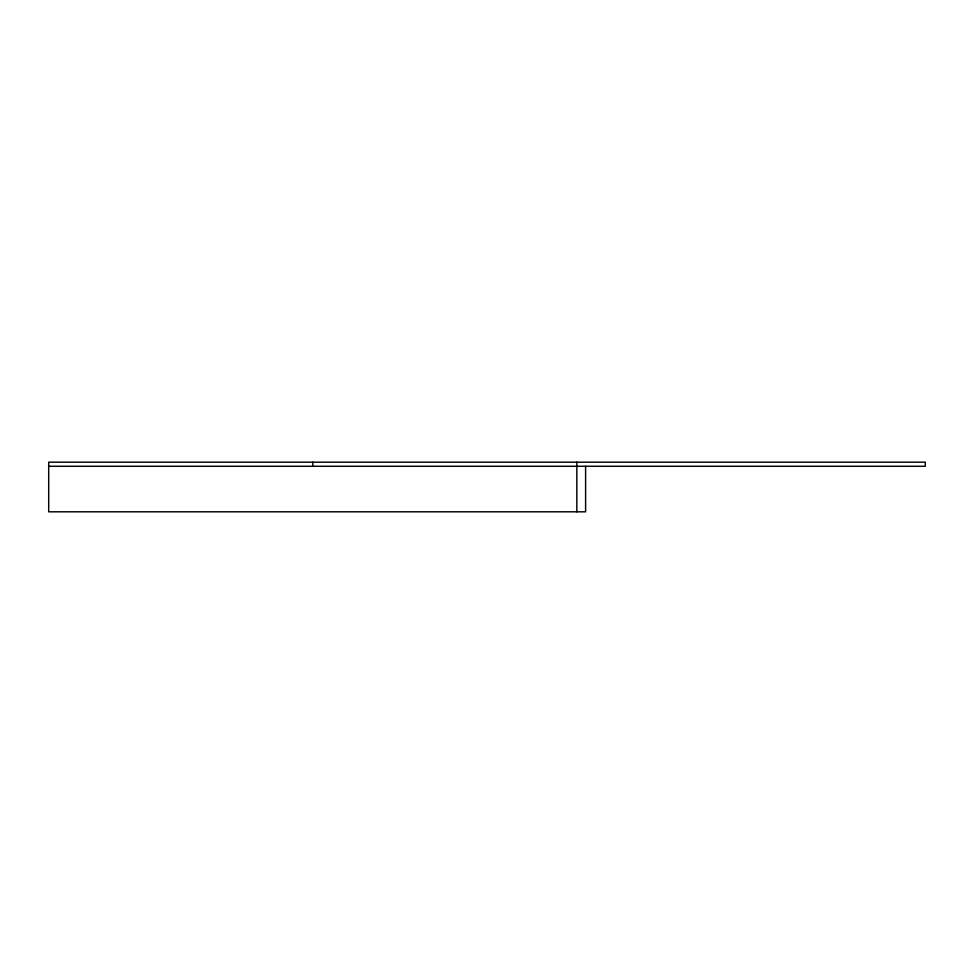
<?xml version="1.0" encoding="UTF-8"?>
<svg xmlns="http://www.w3.org/2000/svg" width="974" height="974" viewBox="0 0 974 974"><rect width="100%" height="100%" fill="white"/><g stroke="black" fill="none" stroke-linecap="round" stroke-linejoin="round"><path stroke-width="1.46" d="M576.827 511.813L576.827 462.187M48.7 466.278L925.3 466.278L925.3 462.187L48.7 462.187L48.7 511.813L585.605 511.813L585.605 466.278M312.764 462.187L312.764 466.278"/></g></svg>
